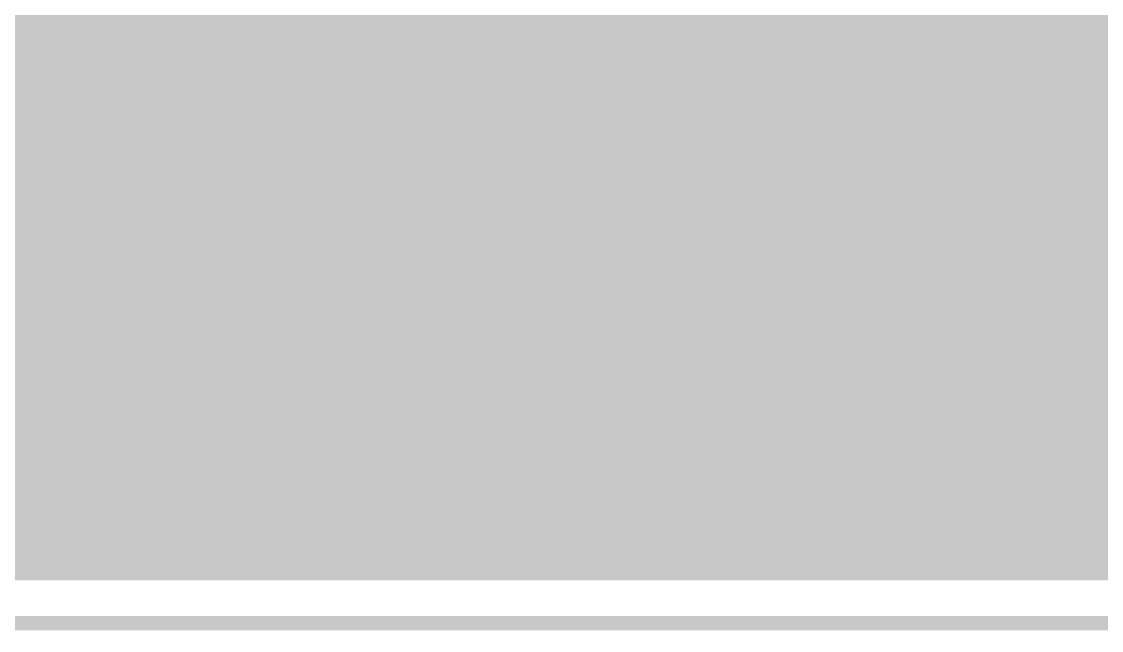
# Model space of a CAD drawing. Header units: millimetres. Extents: x 2043 to 2402, y 736 to 931.
# Drawn here: x 2202.63 to 2212.19, y 795.14 to 800.53 of the extents above; entities that cross this region are included whole.
import ezdxf

# ---------------------------------------------------------------- set-up
doc = ezdxf.new("R2010")
doc.units = ezdxf.units.MM
for name, color, linetype in [('BottomSolder', 6, 'Continuous'), ('TopOverlay', 2, 'Continuous'), ('TopSolder', 216, 'Continuous')]:
    doc.layers.add(name, color=color, linetype=linetype)

# ---------------------------------------------------------------- blocks, each defined once
blk = doc.blocks.new('RJ45_LED_8')
at = {"layer": 'BottomSolder', "const_width": 0.8636}
for points in [[(3.4636, -5.9662, 1), (4.3272, -5.9662, 1)], [(6.0036, -5.9662, 1), (6.8672, -5.9662, 1)]]:
    blk.add_lwpolyline(points, format="xyb", close=True, dxfattribs=at)
at = {"layer": 'TopOverlay', "const_width": 0.15}
for points in [[(6, -4.395), (6, 3.0992)], [(-2.5, -4.395), (-6, -4.395)], [(-2.5, -6.395), (-2.5, -4.395)], [(6, -4.395), (2.5, -4.395)], [(2.5, -6.395), (2.5, -4.395)], [(2.5, -6.395), (-2.5, -6.395)], [(3.8517, -7.929), (3.8517, -7.1387)], [(4.3353, -7.487), (3.3343, -7.487)], [(6.9513, -7.502), (5.9503, -7.502)], [(7.975, -8.4), (-7.975, -8.4)]]:
    blk.add_lwpolyline(points, dxfattribs=at)
at = {"layer": 'TopOverlay', "const_width": 0.075}
for points in [[(-2.5375, -4.395, 1), (-2.4625, -4.395, 1)], [(-2.5375, -4.395, 1), (-2.4625, -4.395, 1)], [(2.4625, -4.395, 1), (2.5375, -4.395, 1)], [(2.4625, -4.395, 1), (2.5375, -4.395, 1)], [(5.9625, -4.395, 1), (6.0375, -4.395, 1)], [(5.9625, -4.395, 1), (6.0375, -4.395, 1)], [(-2.5375, -6.395, 1), (-2.4625, -6.395, 1)], [(-2.5375, -6.395, 1), (-2.4625, -6.395, 1)], [(2.4625, -6.395, 1), (2.5375, -6.395, 1)], [(2.4625, -6.395, 1), (2.5375, -6.395, 1)], [(3.8142, -7.1387, 1), (3.8892, -7.1387, 1)], [(3.2968, -7.487, 1), (3.3718, -7.487, 1)], [(4.2978, -7.487, 1), (4.3728, -7.487, 1)], [(5.9128, -7.502, 1), (5.9878, -7.502, 1)], [(3.8142, -7.929, 1), (3.8892, -7.929, 1)]]:
    blk.add_lwpolyline(points, format="xyb", close=True, dxfattribs=at)
at = {"layer": 'TopSolder', "const_width": 0.8636}
for points in [[(3.4636, -5.9662, 1), (4.3272, -5.9662, 1)], [(6.0036, -5.9662, 1), (6.8672, -5.9662, 1)]]:
    blk.add_lwpolyline(points, format="xyb", close=True, dxfattribs=at)

msp = doc.modelspace()

# ---------------------------------------------------------------- linework, layer by layer
at = {"color": 7, "const_width": 0.1276}
for points in [[(2211.7152, 799.8025), (2211.7152, 807.0025)], [(2211.7152, 799.8025), (2211.7152, 807.0025)], [(2211.8152, 799.7025), (2211.8152, 802.3025)], [(2211.8152, 799.7025), (2211.8152, 802.3025)], [(2211.7152, 799.8025), (2208.9152, 799.8025)], [(2208.9152, 798.0025), (2208.9152, 799.8025)], [(2211.7152, 799.8025), (2208.9152, 799.8025)], [(2208.9152, 798.0025), (2208.9152, 799.8025)], [(2211.8152, 799.7025), (2209.0152, 799.7025)], [(2209.0152, 797.9025), (2209.0152, 799.7025)], [(2211.8152, 799.7025), (2209.0152, 799.7025)], [(2209.0152, 797.9025), (2209.0152, 799.7025)], [(2208.9152, 798.0025), (2207.4652, 798.0025)], [(2207.4652, 796.2025), (2207.4652, 798.0025)], [(2208.9152, 798.0025), (2207.4652, 798.0025)], [(2207.4652, 796.2025), (2207.4652, 798.0025)], [(2203.0652, 797.9025), (2201.6152, 797.9025)], [(2203.0652, 797.9025), (2201.6152, 797.9025)], [(2209.0152, 797.9025), (2207.5652, 797.9025)], [(2207.5652, 796.1025), (2207.5652, 797.9025)], [(2209.0152, 797.9025), (2207.5652, 797.9025)], [(2207.5652, 796.1025), (2207.5652, 797.9025)], [(2207.4652, 796.2025), (2203.1652, 796.2025)], [(2207.4652, 796.2025), (2203.1652, 796.2025)], [(2207.5652, 796.1025), (2203.0652, 796.1025)], [(2207.5652, 796.1025), (2203.0652, 796.1025)], [(2213.3152, 795.8025), (2197.3152, 795.8025)], [(2213.3152, 795.8025), (2197.3152, 795.8025)], [(2298.8153, 795.2025), (2083.8151, 795.2025)]]:
    msp.add_lwpolyline(points, dxfattribs=at)
at = {"color": 7, "const_width": 0.0638}
for points in [[(2208.9152, 799.7706, 1), (2208.9152, 799.8344, 1)], [(2208.9152, 799.7706, 1), (2208.9152, 799.8344, 1)], [(2208.9152, 799.7706, 1), (2208.9152, 799.8344, 1)], [(2208.9152, 799.7706, 1), (2208.9152, 799.8344, 1)], [(2211.7152, 799.7706, 1), (2211.7152, 799.8344, 1)], [(2211.7152, 799.7706, 1), (2211.7152, 799.8344, 1)], [(2211.7152, 799.7706, 1), (2211.7152, 799.8344, 1)], [(2211.7152, 799.7706, 1), (2211.7152, 799.8344, 1)], [(2209.0152, 799.6706, 1), (2209.0152, 799.7344, 1)], [(2209.0152, 799.6706, 1), (2209.0152, 799.7344, 1)], [(2209.0152, 799.6706, 1), (2209.0152, 799.7344, 1)], [(2209.0152, 799.6706, 1), (2209.0152, 799.7344, 1)], [(2211.8152, 799.6706, 1), (2211.8152, 799.7344, 1)], [(2211.8152, 799.6706, 1), (2211.8152, 799.7344, 1)], [(2211.8152, 799.6706, 1), (2211.8152, 799.7344, 1)], [(2211.8152, 799.6706, 1), (2211.8152, 799.7344, 1)], [(2207.4652, 797.9706, 1), (2207.4652, 798.0344, 1)], [(2207.4652, 797.9706, 1), (2207.4652, 798.0344, 1)], [(2207.4652, 797.9706, 1), (2207.4652, 798.0344, 1)], [(2207.4652, 797.9706, 1), (2207.4652, 798.0344, 1)], [(2208.9152, 797.9706, 1), (2208.9152, 798.0344, 1)], [(2208.9152, 797.9706, 1), (2208.9152, 798.0344, 1)], [(2208.9152, 797.9706, 1), (2208.9152, 798.0344, 1)], [(2208.9152, 797.9706, 1), (2208.9152, 798.0344, 1)], [(2203.0652, 797.8706, 1), (2203.0652, 797.9344, 1)], [(2203.0652, 797.8706, 1), (2203.0652, 797.9344, 1)], [(2207.5652, 797.8706, 1), (2207.5652, 797.9344, 1)], [(2207.5652, 797.8706, 1), (2207.5652, 797.9344, 1)], [(2207.5652, 797.8706, 1), (2207.5652, 797.9344, 1)], [(2207.5652, 797.8706, 1), (2207.5652, 797.9344, 1)], [(2209.0152, 797.8706, 1), (2209.0152, 797.9344, 1)], [(2209.0152, 797.8706, 1), (2209.0152, 797.9344, 1)], [(2209.0152, 797.8706, 1), (2209.0152, 797.9344, 1)], [(2209.0152, 797.8706, 1), (2209.0152, 797.9344, 1)], [(2203.1652, 796.1706, 1), (2203.1652, 796.2344, 1)], [(2203.1652, 796.1706, 1), (2203.1652, 796.2344, 1)], [(2207.4652, 796.1706, 1), (2207.4652, 796.2344, 1)], [(2207.4652, 796.1706, 1), (2207.4652, 796.2344, 1)], [(2207.4652, 796.1706, 1), (2207.4652, 796.2344, 1)], [(2207.4652, 796.1706, 1), (2207.4652, 796.2344, 1)], [(2203.0652, 796.0706, 1), (2203.0652, 796.1344, 1)], [(2203.0652, 796.0706, 1), (2203.0652, 796.1344, 1)], [(2207.5652, 796.0706, 1), (2207.5652, 796.1344, 1)], [(2207.5652, 796.0706, 1), (2207.5652, 796.1344, 1)], [(2207.5652, 796.0706, 1), (2207.5652, 796.1344, 1)], [(2207.5652, 796.0706, 1), (2207.5652, 796.1344, 1)]]:
    msp.add_lwpolyline(points, format="xyb", close=True, dxfattribs=at)
at = {"color": 7}
msp.add_solid([(2257.0831, 795.5835), (2257.0831, 811.8395), (2197.1391, 795.5835), (2197.1391, 811.8395)], dxfattribs=at)

# ---------------------------------------------------------------- block references
msp.add_blockref('RJ45_LED_8', (2205.3941, 804.1941), dxfattribs=at)

doc.saveas('drawing.dxf')
